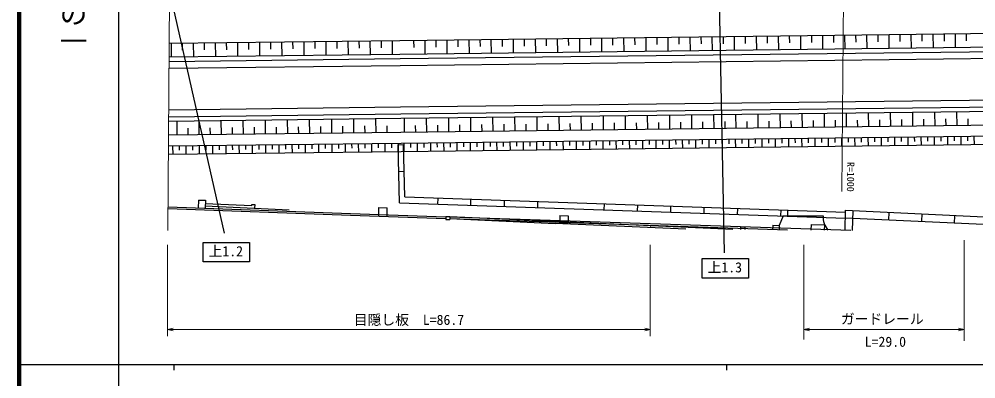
# Model space of a CAD drawing. Units: millimetres, scale not verified. Extents: x 40000 to 680000, y 20000 to 380000.
# Drawn here: x 40000 to 213163, y 202409 to 267477 of the extents above; entities that cross this region are included whole.
import ezdxf
from ezdxf.enums import TextEntityAlignment as Align

# ---------------------------------------------------------------- set-up
doc = ezdxf.new("R2010")
doc.units = ezdxf.units.MM
doc.header["$LTSCALE"] = 1000
for name, color, linetype, lineweight in [('M-BGD', 7, 'Continuous', 25), ('M-STR-HTXT', 7, 'Continuous', 13), ('M-STR-STRC', 7, 'Continuous', 25), ('M-TTL', 7, 'Continuous', 140), ('M-TTL-BAND', 7, 'Continuous', 25)]:
    doc.layers.add(name, color=color, linetype=linetype, lineweight=lineweight)
doc.styles.add('@ＭＳ ゴシック', font='')
doc.styles.add('ＭＳ ゴシック', font='')
doc.styles.get('@ＭＳ ゴシック').set_extended_font_data('@MS Gothic')
doc.styles.get('ＭＳ ゴシック').set_extended_font_data('MS Gothic')

msp = doc.modelspace()

# ---------------------------------------------------------------- linework, layer by layer
at = {"layer": 'M-BGD'}
for p, q in [((237226, 265127), (108904, 263580)), ((108904, 263580), (67170, 263077)), ((79501, 263225), (79531, 260726)), ((81501, 263250), (81516, 262000)), ((83501, 263274), (83531, 260774)), ((85500, 263298), (85516, 262048)), ((87500, 263322), (87530, 260822)), ((89500, 263346), (89515, 262096)), ((91500, 263370), (91530, 260870)), ((93500, 263394), (93515, 262144)), ((95500, 263418), (95530, 260919)), ((97500, 263443), (97515, 262193)), ((99499, 263467), (99530, 260967)), ((101499, 263491), (101514, 262241)), ((103499, 263515), (103529, 261015)), ((105499, 263539), (105514, 262289)), ((107499, 263563), (107529, 261063)), ((111404, 263610), (111419, 262360)), ((113403, 263634), (113434, 261135)), ((115403, 263658), (115418, 262409)), ((117403, 263683), (117433, 261183)), ((119403, 263707), (119418, 262457)), ((121403, 263731), (121433, 261231)), ((123403, 263755), (123418, 262505)), ((125402, 263779), (125433, 261279)), ((127402, 263803), (127417, 262553)), ((129402, 263827), (129432, 261327)), ((131402, 263851), (131417, 262601)), ((133402, 263875), (133432, 261376)), ((135402, 263900), (135417, 262650)), ((137402, 263924), (137432, 261424)), ((139401, 263948), (139417, 262698)), ((141401, 263972), (141431, 261472)), ((143401, 263996), (143416, 262746)), ((145401, 264020), (145431, 261520)), ((147401, 264044), (147416, 262794)), ((149401, 264068), (149431, 261569)), ((151401, 264092), (151416, 262843)), ((153400, 264117), (153431, 261617)), ((155400, 264141), (155415, 262891)), ((157400, 264165), (157430, 261665)), ((159400, 264189), (159415, 262939)), ((161400, 264213), (161430, 261713)), ((163400, 264237), (163415, 262987)), ((165400, 264261), (165430, 261761)), ((167399, 264285), (167414, 263035)), ((169399, 264309), (169429, 261810)), ((171399, 264334), (171414, 263084)), ((173399, 264358), (173429, 261858)), ((175399, 264382), (175414, 263132)), ((177399, 264406), (177429, 261906)), ((179398, 264430), (179414, 263180)), ((181398, 264454), (181428, 261954)), ((183398, 264478), (183413, 263228)), ((185398, 264502), (185428, 262003)), ((187398, 264527), (187413, 263277)), ((189398, 264551), (189428, 262051)), ((191398, 264575), (191413, 263325)), ((193397, 264599), (193428, 262099)), ((195397, 264623), (195412, 263373)), ((197397, 264647), (197427, 262147)), ((199397, 264671), (199412, 263421)), ((201397, 264695), (201427, 262195)), ((203397, 264719), (203412, 263470)), ((205397, 264744), (205427, 262244)), ((207396, 264768), (207411, 263518)), ((209396, 264792), (209426, 262292)), ((211396, 264816), (211411, 263566)), ((67502, 263081), (67532, 260581)), ((69502, 263105), (69517, 261855)), ((71502, 263129), (71532, 260629)), ((73501, 263153), (73516, 261903)), ((75501, 263177), (75531, 260677)), ((77501, 263201), (77516, 261951)), ((237383, 262629), (108934, 261080)), ((237433, 261830), (108944, 260280)), ((108944, 260280), (67145, 259776)), ((108934, 261080), (67151, 260576)), ((237512, 260580), (108959, 259030)), ((108959, 259030), (67136, 258526)), ((237983, 253086), (109049, 251531)), ((109049, 251531), (67079, 251025)), ((238062, 251836), (109064, 250281)), ((109074, 249481), (67064, 248974)), ((109064, 250281), (67070, 249775)), ((100605, 246879), (100574, 249379)), ((104604, 246927), (104574, 249427)), ((238112, 251037), (109074, 249481)), ((109779, 246989), (109749, 249489)), ((113778, 247038), (113748, 249537)), ((117778, 247086), (117748, 249586)), ((121778, 247134), (121748, 249634)), ((125778, 247182), (125747, 249682)), ((129777, 247231), (129747, 249730)), ((133777, 247279), (133747, 249779)), ((137777, 247327), (137746, 249827)), ((141776, 247375), (141746, 249875)), ((145776, 247423), (145746, 249923)), ((149776, 247472), (149746, 249972)), ((153775, 247520), (153745, 250020)), ((157775, 247568), (157745, 250068)), ((161775, 247616), (161745, 250116)), ((165775, 247665), (165744, 250164)), ((169774, 247713), (169744, 250213)), ((173774, 247761), (173744, 250261)), ((177774, 247809), (177744, 250309)), ((181773, 247858), (181743, 250357)), ((185773, 247906), (185743, 250406)), ((189773, 247954), (189743, 250454)), ((193772, 248002), (193742, 250502)), ((197772, 248050), (197742, 250550)), ((201772, 248099), (201742, 250598)), ((203772, 248123), (203757, 249373)), ((205772, 248147), (205741, 250647)), ((207771, 248171), (207756, 249421)), ((209771, 248195), (209741, 250695)), ((211771, 248219), (211756, 249469)), ((68607, 246493), (68577, 248993)), ((70607, 246517), (70592, 247767)), ((72607, 246541), (72576, 249041)), ((74606, 246565), (74591, 247815)), ((76606, 246589), (76576, 249089)), ((78606, 246613), (78591, 247863)), ((80606, 246638), (80576, 249137)), ((82606, 246662), (82591, 247912)), ((84606, 246686), (84576, 249186)), ((86606, 246710), (86590, 247960)), ((88605, 246734), (88575, 249234)), ((90605, 246758), (90590, 248008)), ((92605, 246782), (92575, 249282)), ((94605, 246806), (94590, 248056)), ((96605, 246831), (96575, 249330)), ((98605, 246855), (98590, 248105)), ((102604, 246903), (102589, 248153)), ((106604, 246951), (106589, 248201)), ((238269, 248539), (109104, 246981)), ((111779, 247014), (111763, 248263)), ((115778, 247062), (115763, 248312)), ((119778, 247110), (119763, 248360)), ((123778, 247158), (123763, 248408)), ((127777, 247206), (127762, 248456)), ((131777, 247255), (131762, 248505)), ((135777, 247303), (135762, 248553)), ((139776, 247351), (139761, 248601)), ((143776, 247399), (143761, 248649)), ((147776, 247448), (147761, 248697)), ((151776, 247496), (151761, 248746)), ((155775, 247544), (155760, 248794)), ((159775, 247592), (159760, 248842)), ((163775, 247640), (163760, 248890)), ((167774, 247689), (167759, 248939)), ((171774, 247737), (171759, 248987)), ((175774, 247785), (175759, 249035)), ((179773, 247833), (179758, 249083)), ((183773, 247882), (183758, 249132)), ((187773, 247930), (187758, 249180)), ((191773, 247978), (191758, 249228)), ((195772, 248026), (195757, 249276)), ((199772, 248075), (199757, 249324)), ((109104, 246981), (67045, 246474)), ((238395, 246540), (109128, 244981)), ((185222, 245899), (185231, 245149)), ((186422, 245913), (186440, 244414)), ((187622, 245928), (187631, 245178)), ((188822, 245942), (188840, 244442)), ((190022, 245957), (190031, 245207)), ((191222, 245971), (191240, 244471)), ((192422, 245986), (192431, 245236)), ((193622, 246000), (193640, 244500)), ((194822, 246015), (194831, 245265)), ((196022, 246029), (196040, 244529)), ((197221, 246044), (197230, 245294)), ((198421, 246058), (198439, 244558)), ((199621, 246073), (199630, 245323)), ((200821, 246087), (200839, 244587)), ((202021, 246102), (202030, 245352)), ((203221, 246116), (203239, 244616)), ((204421, 246130), (204430, 245381)), ((205621, 246145), (205639, 244645)), ((206821, 246159), (206830, 245409)), ((208021, 246174), (208039, 244674)), ((209221, 246188), (209230, 245438)), ((210420, 246203), (210439, 244703)), ((211620, 246217), (211629, 245467)), ((212820, 246232), (212838, 244732)), ((109128, 244981), (67030, 244474)), ((67783, 244483), (67801, 242983)), ((68983, 244497), (68992, 243747)), ((70183, 244512), (70201, 243012)), ((71383, 244526), (71392, 243776)), ((72583, 244541), (72601, 243041)), ((73783, 244555), (73792, 243805)), ((74983, 244570), (75001, 243070)), ((76183, 244584), (76192, 243834)), ((77382, 244599), (77401, 243099)), ((78582, 244613), (78591, 243863)), ((79782, 244628), (79800, 243128)), ((80982, 244642), (80991, 243892)), ((82182, 244656), (82200, 243157)), ((83382, 244671), (83391, 243921)), ((84582, 244685), (84600, 243186)), ((85782, 244700), (85791, 243950)), ((86982, 244714), (87000, 243214)), ((88182, 244729), (88191, 243979)), ((89382, 244743), (89400, 243243)), ((90582, 244758), (90591, 244008)), ((91781, 244772), (91800, 243272)), ((92981, 244787), (92990, 244037)), ((94181, 244801), (94199, 243301)), ((95381, 244816), (95390, 244066)), ((96581, 244830), (96599, 243330)), ((97781, 244845), (97790, 244095)), ((98981, 244859), (98999, 243359)), ((100181, 244874), (100190, 244124)), ((101381, 244888), (101399, 243388)), ((102581, 244902), (102590, 244153)), ((103781, 244917), (103799, 243417)), ((104980, 244931), (104989, 244181)), ((106180, 244946), (106198, 243446)), ((107380, 244960), (107389, 244210)), ((108580, 244975), (108598, 243475)), ((108581, 244758), (109588, 244781)), ((108820, 234249), (108581, 244758)), ((238489, 245041), (109146, 243482)), ((109803, 235316), (109588, 244781)), ((109628, 244987), (109646, 243488)), ((110828, 245002), (110837, 244252)), ((112028, 245016), (112046, 243517)), ((113228, 245031), (113237, 244281)), ((114428, 245045), (114446, 243545)), ((115628, 245060), (115637, 244310)), ((116827, 245074), (116845, 243574)), ((118027, 245089), (118036, 244339)), ((119227, 245103), (119245, 243603)), ((120427, 245118), (120436, 244368)), ((121627, 245132), (121645, 243632)), ((122827, 245147), (122836, 244397)), ((124027, 245161), (124045, 243661)), ((125227, 245176), (125236, 244426)), ((126427, 245190), (126445, 243690)), ((127627, 245204), (127636, 244455)), ((128827, 245219), (128845, 243719)), ((130026, 245233), (130035, 244483)), ((131226, 245248), (131244, 243748)), ((132426, 245262), (132435, 244512)), ((133626, 245277), (133644, 243777)), ((134826, 245291), (134835, 244541)), ((136026, 245306), (136044, 243806)), ((137226, 245320), (137235, 244570)), ((138426, 245335), (138444, 243835)), ((139626, 245349), (139635, 244599)), ((140826, 245364), (140844, 243864)), ((142026, 245378), (142035, 244628)), ((143225, 245393), (143244, 243893)), ((144425, 245407), (144434, 244657)), ((145625, 245422), (145643, 243922)), ((146825, 245436), (146834, 244686)), ((148025, 245450), (148043, 243951)), ((149225, 245465), (149234, 244715)), ((150425, 245479), (150443, 243980)), ((151625, 245494), (151634, 244744)), ((152825, 245508), (152843, 244008)), ((154025, 245523), (154034, 244773)), ((155225, 245537), (155243, 244037)), ((156424, 245552), (156434, 244802)), ((157624, 245566), (157642, 244066)), ((158824, 245581), (158833, 244831)), ((160024, 245595), (160042, 244095)), ((161224, 245610), (161233, 244860)), ((162424, 245624), (162442, 244124)), ((163624, 245639), (163633, 244889)), ((164824, 245653), (164842, 244153)), ((166024, 245667), (166033, 244918)), ((167224, 245682), (167242, 244182)), ((168424, 245696), (168433, 244946)), ((169623, 245711), (169642, 244211)), ((170823, 245725), (170832, 244975)), ((172023, 245740), (172041, 244240)), ((173223, 245754), (173232, 245004)), ((174423, 245769), (174441, 244269)), ((175623, 245783), (175632, 245033)), ((176823, 245798), (176841, 244298)), ((178023, 245812), (178032, 245062)), ((179223, 245827), (179241, 244327)), ((180423, 245841), (180432, 245091)), ((181623, 245856), (181641, 244356)), ((182823, 245870), (182832, 245120)), ((184022, 245884), (184040, 244385)), ((109146, 243482), (67019, 242973)), ((108691, 239942), (109698, 239965)), ((72457, 234750), (72405, 233308)), ((72457, 234750), (73703, 234705)), ((73703, 234705), (73651, 233263)), ((73681, 234105), (82089, 233770)), ((82089, 233770), (82096, 233964)), ((82096, 233964), (82641, 233942)), ((82641, 233942), (82616, 233306)), ((108820, 234249), (189549, 231474)), ((109803, 235316), (189587, 232574)), ((115797, 234009), (115834, 235109)), ((121738, 233805), (121775, 234904)), ((127825, 233596), (127863, 234695)), ((133856, 233388), (133894, 234488)), ((145915, 232974), (145953, 234073)), ((151923, 232768), (151961, 233867)), ((66946, 233202), (99968, 232027)), ((66948, 233502), (99979, 232327)), ((73668, 233726), (88862, 233012)), ((99979, 232327), (117256, 231745)), ((105076, 231855), (105128, 233411)), ((105128, 233411), (106639, 233360)), ((106586, 231804), (106639, 233360)), ((157930, 232561), (157967, 233660)), ((163961, 232354), (163998, 233453)), ((170013, 232146), (170051, 233245)), ((177860, 231876), (177897, 232975)), ((179116, 231833), (179154, 232932)), ((189492, 229285), (189596, 232894)), ((189596, 232894), (281057, 228598)), ((190905, 232832), (190787, 229275)), ((197395, 232496), (197332, 231155)), ((203371, 232247), (203308, 230906)), ((99968, 232027), (117246, 231445)), ((117258, 231801), (117239, 231240)), ((117239, 231240), (117932, 231217)), ((117258, 231801), (117951, 231778)), ((117951, 231778), (117932, 231217)), ((117939, 231422), (179051, 229363)), ((117939, 231422), (137038, 230484)), ((169183, 229437), (117949, 231722)), ((117949, 231722), (190516, 229277)), ((160669, 229501), (137038, 230484)), ((137853, 231947), (137843, 230673)), ((137843, 230673), (139343, 230626)), ((137853, 231947), (139353, 231900)), ((139353, 231900), (139343, 230626)), ((178259, 231871), (177568, 230168)), ((178259, 231871), (185540, 231896)), ((183361, 230307), (183309, 229331)), ((183361, 230307), (185763, 230268)), ((246573, 228856), (189549, 231474)), ((209311, 231918), (209248, 230576)), ((154203, 230043), (154301, 230022)), ((154301, 230022), (154203, 230043)), ((170570, 229890), (170551, 229427)), ((170570, 229890), (171370, 229856)), ((171370, 229856), (171351, 229421)), ((176394, 230217), (176359, 229383)), ((176394, 230217), (177568, 230168)), ((177568, 230168), (177534, 229375)), ((185763, 230268), (185712, 229313))]:
    msp.add_line(p, q, dxfattribs=at)
msp.add_arc((188966, 231591), 3440, 174.91097, 221.58259, dxfattribs=at)
at = {"layer": 'M-STR-HTXT'}
for p, q in [((66916, 229218), (67446, 299943)), ((189295, 286270), (188920, 236271)), ((211024, 227502), (211024, 209315)), ((66873, 226645), (66873, 210117)), ((154232, 226645), (154232, 210117)), ((182024, 226645), (182024, 209502)), ((66873, 211326), (67873, 211576)), ((66873, 211326), (154232, 211326)), ((66873, 211326), (67873, 211076)), ((154232, 211326), (153232, 211576)), ((154232, 211326), (153232, 211076)), ((182024, 211326), (183024, 211576)), ((182024, 211326), (211024, 211326)), ((182024, 211326), (183024, 211076)), ((211024, 211326), (210024, 211576)), ((211024, 211326), (210024, 211076))]:
    msp.add_line(p, q, dxfattribs=at)
at = {"layer": 'M-STR-STRC'}
for p, q in [((77166, 228754), (67229, 272621)), ((167697, 225202), (166752, 270770)), ((73316, 223578), (73316, 227078)), ((73316, 227078), (81716, 227078)), ((81716, 227078), (81716, 223578)), ((81716, 223578), (73316, 223578)), ((163635, 220651), (163635, 224151)), ((163635, 224151), (172035, 224151)), ((172035, 224151), (172035, 220651)), ((172035, 220651), (163635, 220651))]:
    msp.add_line(p, q, dxfattribs=at)
at = {"layer": 'M-TTL', "color": 2}
msp.add_line((40000, 380000), (40000, 20000), dxfattribs=at)
at = {"layer": 'M-TTL-BAND'}
for p, q in [((58000, 370000), (58000, 20000)), ((40000, 205000), (579000, 205000)), ((68000, 205000), (68000, 204000)), ((168000, 205000), (168000, 204000))]:
    msp.add_line(p, q, dxfattribs=at)

# ---------------------------------------------------------------- texts
at = {"layer": 'M-STR-HTXT', "style": 'ＭＳ ゴシック'}
msp.add_text('R=1000', height=1320, rotation=269.369, dxfattribs=at).set_placement((189420, 236265), align=Align.BOTTOM_RIGHT)
msp.add_text('目隠し板\u3000L=86.7', height=1833, dxfattribs=at).set_placement((110552, 211626), align=Align.BOTTOM_CENTER)
for s, p in [('ガードレール', (196221, 213250)), ('L=29.0', (196783, 209127))]:
    msp.add_text(s, height=1833, dxfattribs=at).set_placement(p, align=Align.MIDDLE_CENTER)
at = {"layer": 'M-STR-STRC', "style": 'ＭＳ ゴシック'}
for s, p in [('上1.2', (77402, 224041)), ('上1.3', (167722, 221115))]:
    msp.add_text(s, height=1833, dxfattribs=at).set_placement(p, align=Align.BOTTOM_CENTER)
at = {"layer": 'M-TTL-BAND', "style": '@ＭＳ ゴシック'}
msp.add_text('縮尺千分の一', height=3666, rotation=270, dxfattribs=at).set_placement((49777, 261030), align=Align.MIDDLE_RIGHT)

doc.saveas('drawing.dxf')
